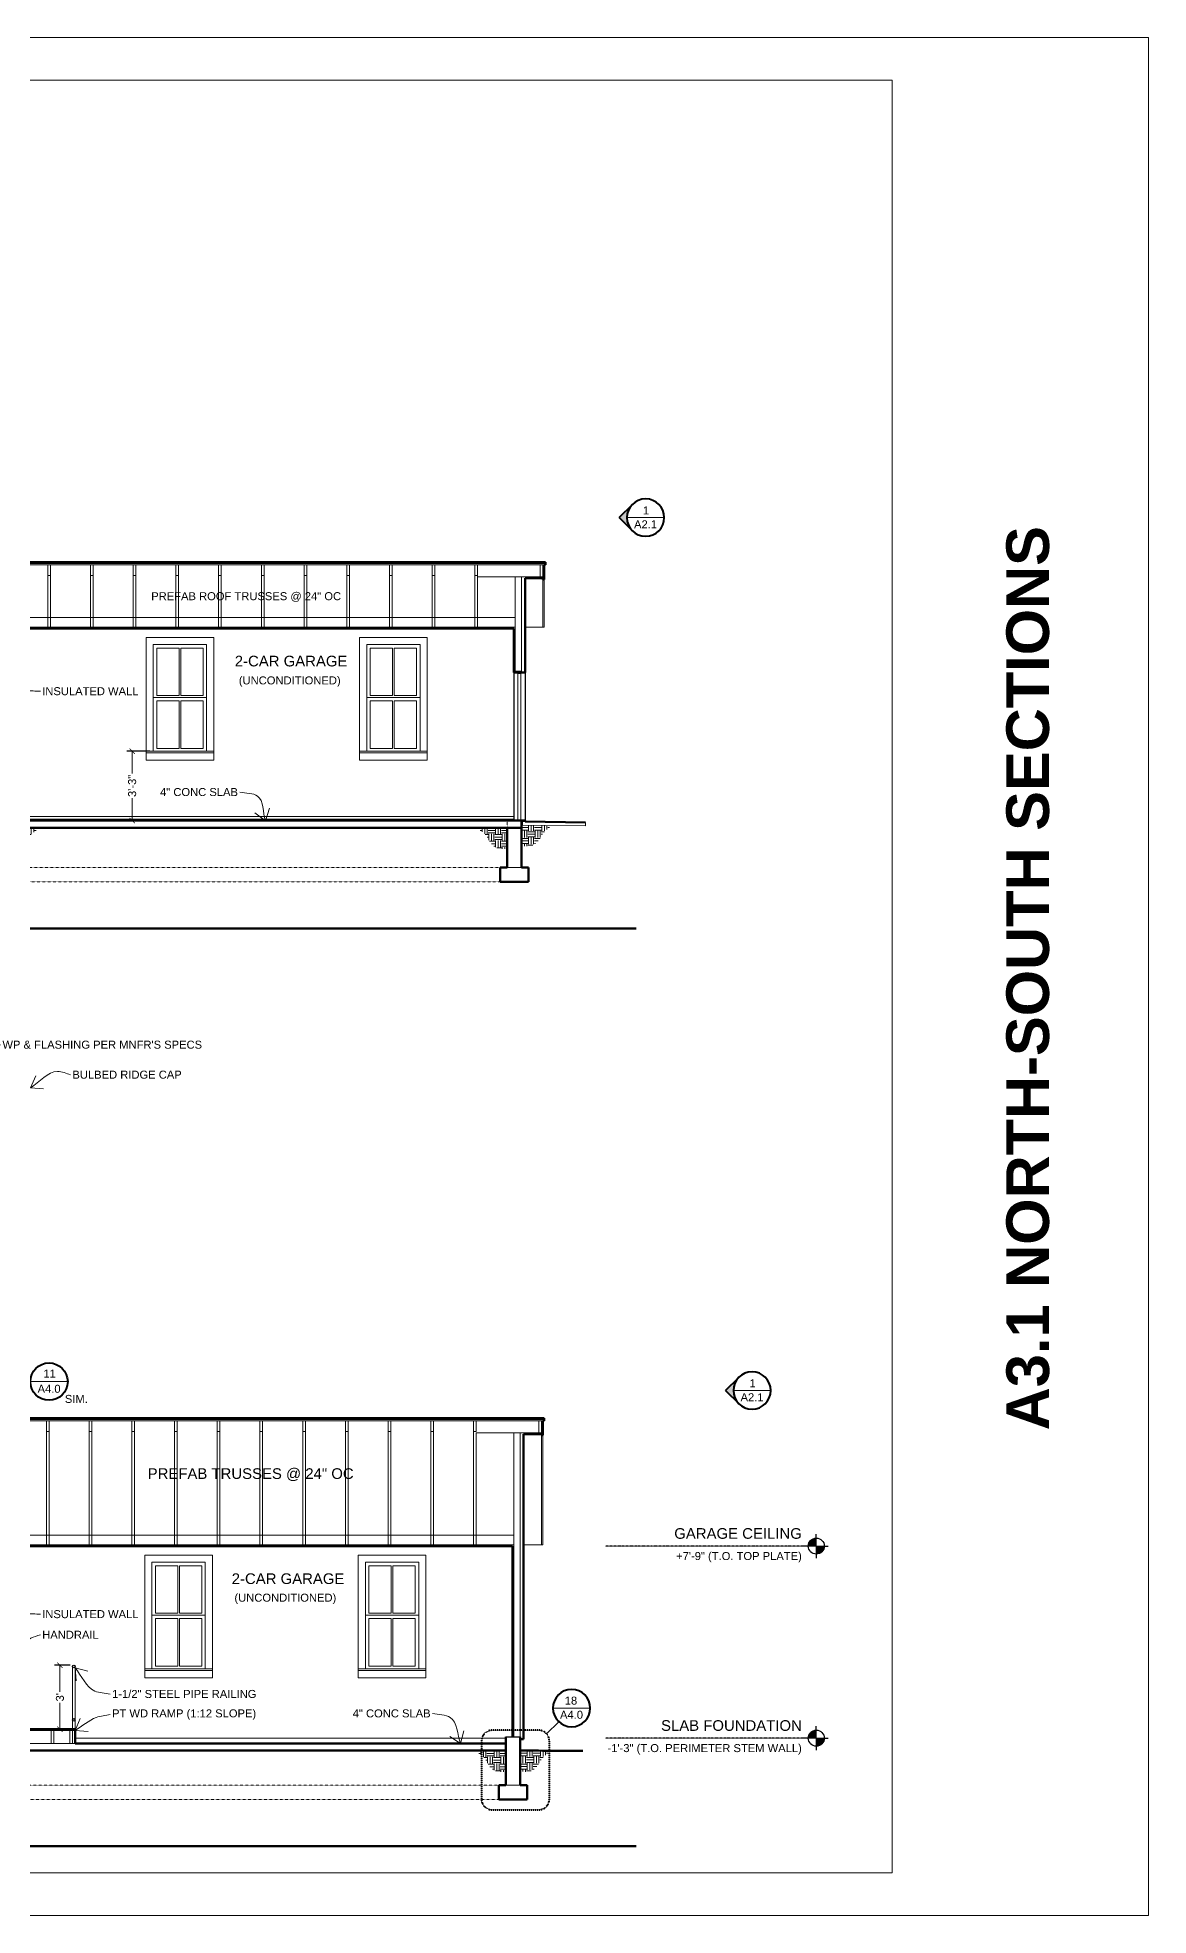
# Model space of a CAD drawing. Header units: inches. Extents: x -4969 to 16721, y 2489 to 24693.
# Drawn here: x 10883 to 11508, y 4791 to 5847 of the extents above; entities that cross this region are included whole.
import ezdxf

# ---------------------------------------------------------------- set-up
doc = ezdxf.new("R2010")
doc.units = ezdxf.units.IN
doc.header["$MEASUREMENT"] = 0
doc.linetypes.add('CENTER', pattern=[2, 1.25, -0.25, 0.25, -0.25])
doc.linetypes.add('DASHED2', pattern=[0.375, 0.25, -0.125])
doc.layers.get('0').update_dxf_attribs({"lineweight": 5})
doc.layers.add('0-NPLT', color=1, linetype='Continuous', plot=False)
for name, color, linetype, lineweight in [('1', 1, 'Continuous', 9), ('2', 6, 'Continuous', 20), ('3', 3, 'Continuous', 30), ('5', 4, 'Continuous', 50), ('A-DIMSx', 7, 'Continuous', 9), ('A-LINK', 7, 'Continuous', 40), ('A-TEXTx', 7, 'Continuous', 20)]:
    doc.layers.add(name, color=color, linetype=linetype, lineweight=lineweight)
doc.styles.get("Standard").update_dxf_attribs({"font": 'Arial.ttf'})
doc.dimstyles.get("Standard").update_dxf_attribs({"dimtxt": 3, "dimasz": 2, "dimexe": 0.03125, "dimexo": 0.0625, "dimgap": 0.03125, "dimtad": 0, "dimtoh": 1, "dimdec": 4, "dimlfac": 0.99985, "dimzin": 0, "dimdsep": 46, "dimlunit": 4, "dimtxsty": 'Standard', "dimblk": 'ARCHTICK', "dimblk1": 'ARCHTICK', "dimblk2": 'ARCHTICK', "dimcen": 0.09, "dimclrt": 256, "dimadec": 0, "dimazin": 0, "dimtfac": 1, "dimtdec": 4, "dimtofl": 0, "dimtmove": 0, "dimatfit": 3, "dimfxl": 1, "dimtolj": 1, "dimtzin": 0, "dimarcsym": 0})
pattern_1 = [(180, (14455.4752, 1056.7366), (-3.75, 3.75), [3.75, -3.75]), (180, (14455.4752, 1058.143), (-3.75, 3.75), [3.75, -3.75]), (180, (14455.4752, 1059.549), (-3.75, 3.75), [3.75, -3.75]), (90, (14455.0065, 1060.018), (3.75, 3.75), [3.75, -3.75]), (90, (14453.6002, 1060.018), (3.75, 3.75), [3.75, -3.75]), (90, (14452.194, 1060.018), (3.75, 3.75), [3.75, -3.75])]

# ---------------------------------------------------------------- blocks, each defined once
blk = doc.blocks.new('Elevation Callout - 1')
at = {"layer": 'A-LINK', "ltscale": 0.1}
blk.add_hatch(color=152, dxfattribs=at).paths.add_polyline_path([(2031.6, 7377.7), (2039, 7370.2), (2046.4, 7377.7, -0.198912), (2039, 7374.6, -0.198912)])
at = {"layer": 'A-LINK', "color": 152, "ltscale": 0.1}
for q in [(2031.6, 7377.7), (2046.4, 7377.7)]:
    blk.add_line((2039, 7370.2), q, dxfattribs=at)
blk.add_circle((2039, 7385.1), 10.5, dxfattribs=at)
blk = doc.blocks.new('BORDER 11X17')
at = {"layer": '0-NPLT', "lineweight": 9, "ltscale": 0.1}
blk.add_lwpolyline([(29864.74, -10461.77), (29048.74, -10461.77), (29048.74, -10989.77), (29864.74, -10989.77), (29864.74, -10461.77)], dxfattribs=at)
blk.add_lwpolyline([(29792.74, -10473.77), (29078.74, -10473.77), (29078.74, -10977.77), (29792.74, -10977.77)], close=True, dxfattribs=at)
blk = doc.blocks.new('_ArchTick')
at = {"color": 0, "linetype": 'ByBlock', "lineweight": 0, "const_width": 0.15}
blk.add_lwpolyline([(-0.5, -0.5), (0.5, 0.5)], dxfattribs=at)
blk = doc.blocks.new('*D602')
at = {"layer": 'A-DIMSx', "color": 0, "lineweight": -2, "ltscale": 0.1, "transparency": 16777216}
for p, q in [((10946.5, 5445.2), (10933.6, 5445.2)), ((10946.5, 5406.2), (10933.6, 5406.2))]:
    blk.add_line(p, q, dxfattribs=at)
at = {"layer": 'A-DIMSx', "color": 0, "lineweight": 5, "ltscale": 0.1, "transparency": 16777216}
for p, q in [((10936.6, 5445.2), (10936.6, 5432.7)), ((10936.6, 5406.2), (10936.6, 5418.7))]:
    blk.add_line(p, q, dxfattribs=at)
at = {"layer": 'Defpoints', "color": 0, "ltscale": 0.1, "transparency": 16777216}
for p in [(10948.5, 5445.2), (10936.6, 5406.2), (10948.5, 5406.2)]:
    blk.add_point(p, dxfattribs=at)
at = {"layer": 'A-DIMSx', "color": 0, "lineweight": 5, "ltscale": 0.1, "transparency": 16777216, "xscale": 3, "yscale": 3, "zscale": 3}
for p, rotation in [((10936.6, 5445.2), 90), ((10936.6, 5406.2), 270)]:
    blk.add_blockref('_ArchTick', p, dxfattribs=dict(at, rotation=rotation))
at = {"layer": 'A-DIMSx', "ltscale": 0.1, "transparency": 16777216, "insert": (10936.6, 5425.7), "char_height": 4.5, "attachment_point": 5, "rotation": 90}
blk.add_mtext('\\A1;3\'-3"', dxfattribs=at)
blk = doc.blocks.new('Detail Callout')
at = {"layer": '2', "color": 152, "ltscale": 0.1}
blk.add_line((240.2, 5822.3), (219.2, 5822.3), dxfattribs=at)
at = {"layer": 'A-LINK', "color": 152, "ltscale": 0.1}
blk.add_circle((229.7, 5822.3), 10.5, dxfattribs=at)
blk = doc.blocks.new('Point')
at = {"lineweight": 0, "ltscale": 0.1}
h = blk.add_hatch(color=256, dxfattribs=at)
h.dxf.hatch_style = 1
h.paths.add_polyline_path([(-3.29, 4.165, 0.414214), (-3.353, 4.103), (-3.29, 4.103)])
h.paths.add_polyline_path([(-3.29, 4.103), (-3.29, 4.04, 0.414214), (-3.228, 4.103)])
at = {"layer": '3', "ltscale": 0.1}
for q in [(-3.29, 4.197), (-3.384, 4.103), (-3.197, 4.103), (-3.29, 4.009)]:
    blk.add_line((-3.29, 4.103), q, dxfattribs=at)
blk.add_circle((-3.29, 4.103), 0.0625, dxfattribs=at)
blk = doc.blocks.new('*D879')
at = {"layer": 'A-DIMSx', "color": 0, "lineweight": -2, "ltscale": 0.1, "transparency": 16777216}
for p, q in [((10901.7, 4931.2), (10893, 4931.2)), ((10901.7, 4895.2), (10893, 4895.2))]:
    blk.add_line(p, q, dxfattribs=at)
at = {"layer": 'A-DIMSx', "color": 0, "lineweight": 5, "ltscale": 0.1, "transparency": 16777216}
for p, q in [((10896, 4931.2), (10896, 4916.3)), ((10896, 4895.2), (10896, 4910.1))]:
    blk.add_line(p, q, dxfattribs=at)
at = {"layer": 'Defpoints', "color": 0, "ltscale": 0.1, "transparency": 16777216}
for p in [(10903.7, 4931.2), (10896, 4895.2), (10903.7, 4895.2)]:
    blk.add_point(p, dxfattribs=at)
at = {"layer": 'A-DIMSx', "color": 0, "lineweight": 5, "ltscale": 0.1, "transparency": 16777216, "xscale": 3, "yscale": 3, "zscale": 3}
for p, rotation in [((10896, 4931.2), 90), ((10896, 4895.2), 270)]:
    blk.add_blockref('_ArchTick', p, dxfattribs=dict(at, rotation=rotation))
at = {"layer": 'A-DIMSx', "ltscale": 0.1, "transparency": 16777216, "insert": (10896, 4913.2), "char_height": 4.5, "attachment_point": 5, "rotation": 90}
blk.add_mtext("\\A1;3'", dxfattribs=at)

msp = doc.modelspace()

# ---------------------------------------------------------------- hatches: boundary and pattern name
at = {"layer": '1', "ltscale": 0.25}
h = msp.add_hatch(dxfattribs=at)
h.set_pattern_fill('EARTH', color=256, scale=15, angle=180, style=0)
h.set_pattern_definition(pattern_1)
edge = h.paths.add_edge_path()
edge.add_line((10867.4751587, 5390.390038), (10867.4751587, 5402.0324853))
edge.add_spline(control_points=[(10867.4751587, 5402.0324853), (10869.9592073, 5401.9413314), (10875.4468447, 5401.7399586), (10880.9993121, 5401.5535023), (10884.0677523, 5401.5202288), (10884.1308517, 5401.519573)], knot_values=[0, 0, 0, 0, 7.4573924002, 16.4745021806, 16.6638223602, 16.6638223602, 16.6638223602, 16.6638223602], degree=3, periodic=0)
edge.add_spline(control_points=[(10884.1308516, 5401.5195737), (10882.3467436, 5400.52127), (10879.163836, 5398.3629269), (10877.1672492, 5393.4943922), (10873.0091187, 5390.0163873), (10869.5840859, 5390.2476441), (10867.4751587, 5390.390038)], knot_values=[-21.3338834232, -21.3338834232, -21.3338834232, -21.3338834232, -15.3758070834, -9.8386028234, -6.0580143811, 0, 0, 0, 0], degree=3, periodic=0)
h = msp.add_hatch(dxfattribs=at)
h.set_pattern_fill('EARTH', color=256, scale=15, angle=180, style=0)
h.set_pattern_definition(pattern_1)
edge = h.paths.add_edge_path()
edge.add_line((11147.4751587, 5390.390038), (11147.4751587, 5402.0324853))
edge.add_spline(control_points=[(11147.4751587, 5402.0324853), (11144.99111, 5401.9413314), (11139.5034727, 5401.7399586), (11133.9510052, 5401.5535023), (11130.8825651, 5401.5202288), (11130.8194656, 5401.519573)], knot_values=[0, 0, 0, 0, 7.4573924002, 16.4745021806, 16.6638223602, 16.6638223602, 16.6638223602, 16.6638223602], degree=3, periodic=0)
edge.add_spline(control_points=[(11130.8194658, 5401.5195737), (11132.6035737, 5400.52127), (11135.7864813, 5398.3629269), (11137.7830682, 5393.4943922), (11141.9411987, 5390.0163873), (11145.3662314, 5390.2476441), (11147.4751587, 5390.390038)], knot_values=[-21.3338834232, -21.3338834232, -21.3338834232, -21.3338834232, -15.3758070834, -9.8386028234, -6.0580143811, 0, 0, 0, 0], degree=3, periodic=0)
h = msp.add_hatch(dxfattribs=at)
h.set_pattern_fill('EARTH', color=256, scale=15, angle=180, style=0)
h.set_pattern_definition([(180, (14743.9752, 1058.295), (-3.75, 3.75), [3.75, -3.75]), (180, (14743.9752, 1059.7013), (-3.75, 3.75), [3.75, -3.75]), (180, (14743.9752, 1061.1076), (-3.75, 3.75), [3.75, -3.75]), (90, (14743.5065, 1061.5763), (3.75, 3.75), [3.75, -3.75]), (90, (14742.1002, 1061.5763), (3.75, 3.75), [3.75, -3.75]), (90, (14740.694, 1061.5763), (3.75, 3.75), [3.75, -3.75])])
edge = h.paths.add_edge_path()
edge.add_line((11155.9751587, 5391.948444), (11155.9751587, 5403.5908913))
edge.add_spline(control_points=[(11155.9751587, 5403.5908913), (11158.4592073, 5403.4997374), (11163.9468447, 5403.2983647), (11169.4993121, 5403.1119083), (11172.5677523, 5403.0786348), (11172.6308517, 5403.0779791)], knot_values=[0, 0, 0, 0, 7.4573924002, 16.4745021806, 16.6638223602, 16.6638223602, 16.6638223602, 16.6638223602], degree=3, periodic=0)
edge.add_spline(control_points=[(11172.6308516, 5403.0779798), (11170.8467436, 5402.0796761), (11167.663836, 5399.921333), (11165.6672492, 5395.0527982), (11161.5091187, 5391.5747933), (11158.0840859, 5391.8060501), (11155.9751587, 5391.948444)], knot_values=[-21.3338834232, -21.3338834232, -21.3338834232, -21.3338834232, -15.3758070834, -9.8386028234, -6.0580143811, 0, 0, 0, 0], degree=3, periodic=0)
h = msp.add_hatch(dxfattribs=at)
h.set_pattern_fill('EARTH', color=256, scale=15, angle=180, style=0)
h.set_pattern_definition([(180, (14454.7134, 537.7366), (-3.75, 3.75), [3.75, -3.75]), (180, (14454.7134, 539.143), (-3.75, 3.75), [3.75, -3.75]), (180, (14454.7134, 540.549), (-3.75, 3.75), [3.75, -3.75]), (90, (14454.2447, 541.018), (3.75, 3.75), [3.75, -3.75]), (90, (14452.8384, 541.018), (3.75, 3.75), [3.75, -3.75]), (90, (14451.432, 541.018), (3.75, 3.75), [3.75, -3.75])])
edge = h.paths.add_edge_path()
edge.add_line((11146.7133337, 4871.390038), (11146.7133337, 4883.0324853))
edge.add_spline(control_points=[(11146.7133337, 4883.0324853), (11144.229285, 4882.9413314), (11138.7416477, 4882.7399586), (11133.1891802, 4882.5535023), (11130.1207401, 4882.5202288), (11130.0576406, 4882.519573)], knot_values=[0, 0, 0, 0, 7.4573924002, 16.4745021806, 16.6638223602, 16.6638223602, 16.6638223602, 16.6638223602], degree=3, periodic=0)
edge.add_spline(control_points=[(11130.0576408, 4882.5195737), (11131.8417487, 4881.52127), (11135.0246563, 4879.3629269), (11137.0212431, 4874.4943922), (11141.1793737, 4871.0163873), (11144.6044064, 4871.2476441), (11146.7133337, 4871.390038)], knot_values=[-21.3338834232, -21.3338834232, -21.3338834232, -21.3338834232, -15.3758070834, -9.8386028234, -6.0580143811, 0, 0, 0, 0], degree=3, periodic=0)
h = msp.add_hatch(dxfattribs=at)
h.set_pattern_fill('EARTH', color=256, scale=15, angle=180, style=0)
h.set_pattern_definition([(180, (14743.2134, 537.7895), (-3.75, 3.75), [3.75, -3.75]), (180, (14743.2134, 539.1957), (-3.75, 3.75), [3.75, -3.75]), (180, (14743.2134, 540.602), (-3.75, 3.75), [3.75, -3.75]), (90, (14742.7447, 541.0707), (3.75, 3.75), [3.75, -3.75]), (90, (14741.3384, 541.0707), (3.75, 3.75), [3.75, -3.75]), (90, (14739.932, 541.0707), (3.75, 3.75), [3.75, -3.75])])
edge = h.paths.add_edge_path()
edge.add_line((11155.2133337, 4871.4428382), (11155.2133337, 4883.0852855))
edge.add_spline(control_points=[(11155.2133337, 4883.0852855), (11157.6973823, 4882.9941316), (11163.1850196, 4882.7927588), (11168.7374871, 4882.6063024), (11171.8059273, 4882.573029), (11171.8690267, 4882.5723732)], knot_values=[0, 0, 0, 0, 7.4573924002, 16.4745021806, 16.6638223602, 16.6638223602, 16.6638223602, 16.6638223602], degree=3, periodic=0)
edge.add_spline(control_points=[(11171.8690265, 4882.5723739), (11170.0849186, 4881.5740702), (11166.902011, 4879.4157271), (11164.9054242, 4874.5471924), (11160.7472937, 4871.0691875), (11157.3222609, 4871.3004443), (11155.2133337, 4871.4428382)], knot_values=[-21.3338834232, -21.3338834232, -21.3338834232, -21.3338834232, -15.3758070834, -9.8386028234, -6.0580143811, 0, 0, 0, 0], degree=3, periodic=0)

# ---------------------------------------------------------------- linework, layer by layer
at = {"layer": '1'}
for p, q in [((10868.2251411, 5550.6843083), (11168.9751631, 5550.6843083)), ((10868.2251411, 5549.9343083), (11168.2251403, 5549.9343083)), ((11165.9751412, 5549.9343083), (11165.9751411, 5543.1561192)), ((11167.47514, 5542.406121), (11167.4751309, 5549.9343083)), ((10889.2251235, 5514.9343083), (10889.2251235, 5543.9343083)), ((10890.7251235, 5514.9343083), (10890.7251235, 5543.9343083)), ((10913.2251235, 5514.9343083), (10913.2251235, 5543.9343083)), ((10914.7251235, 5514.9343083), (10914.7251235, 5543.9343083)), ((10937.2251235, 5514.9343083), (10937.2251235, 5543.9343083)), ((10938.7251235, 5514.9343083), (10938.7251235, 5543.9343083)), ((10961.2251235, 5514.9343083), (10961.2251235, 5543.9343083)), ((10962.7251235, 5514.9343083), (10962.7251235, 5543.9343083)), ((10985.2251235, 5514.9343083), (10985.2251235, 5543.9343083)), ((10986.7251235, 5514.9343083), (10986.7251235, 5543.9343083)), ((11009.2251235, 5514.9343083), (11009.2251235, 5543.9343083)), ((11010.7251235, 5514.9343083), (11010.7251235, 5543.9343083)), ((11033.2251235, 5514.9343083), (11033.2251235, 5543.9343083)), ((11034.7251235, 5514.9343083), (11034.7251235, 5543.9343083)), ((11057.2251235, 5514.9343083), (11057.2251235, 5543.9343083)), ((11058.7251235, 5514.9343083), (11058.7251235, 5543.9343083)), ((11081.2251235, 5514.9343083), (11081.2251235, 5543.9343083)), ((11082.7251235, 5514.9343083), (11082.7251235, 5543.9343083)), ((11105.2251235, 5514.9343083), (11105.2251235, 5543.9343083)), ((11106.7251235, 5514.9343083), (11106.7251235, 5543.9343083)), ((11129.2251235, 5514.9343083), (11129.2251235, 5543.9343083)), ((11130.7251235, 5514.9343083), (11130.7251235, 5543.9343083)), ((11165.9751411, 5543.1561192), (11130.7251235, 5543.1561175)), ((11151.9751587, 5490.1843083), (11151.9751587, 5543.1561186)), ((11155.4751411, 5490.1843083), (11155.4751411, 5543.1561187)), ((11165.9751411, 5543.1561192), (11167.475131, 5543.1561158)), ((11167.4751582, 5514.9343083), (11167.4751582, 5541.7847979)), ((10868.2251411, 5520.4343083), (11151.9751411, 5520.434308)), ((10868.2251411, 5514.9343083), (11151.9751587, 5514.9343083)), ((10982.4751411, 5509.1641267), (10944.4751411, 5509.1735997)), ((10944.4751411, 5509.1735997), (10944.4751411, 5440.1842819)), ((10950.4751411, 5476.4291152), (10950.4751411, 5503.1791152)), ((10962.9751411, 5503.1791152), (10950.4751411, 5503.1791152)), ((10962.9751411, 5476.4291152), (10962.9751411, 5503.1791152)), ((10963.9751411, 5476.4291152), (10963.9751411, 5503.1791152)), ((10976.4751411, 5503.1791152), (10963.9751411, 5503.1791152)), ((10976.4751411, 5476.4291152), (10976.4751411, 5503.1791152)), ((10982.4751411, 5509.1641267), (10982.4751411, 5440.1842819)), ((11102.4751411, 5509.1641399), (11064.4751411, 5509.1736129)), ((11064.4751411, 5509.1736129), (11064.4751411, 5440.1842951)), ((11070.4751411, 5476.4291284), (11070.4751411, 5503.1791284)), ((11082.9751411, 5503.1791284), (11070.4751411, 5503.1791284)), ((11082.9751411, 5476.4291284), (11082.9751411, 5503.1791284)), ((11083.9751411, 5476.4291284), (11083.9751411, 5503.1791284)), ((11096.4751411, 5503.1791284), (11083.9751411, 5503.1791284)), ((11096.4751411, 5476.4291284), (11096.4751411, 5503.1791284)), ((11102.4751411, 5509.1641399), (11102.4751411, 5440.1842951)), ((11155.4751411, 5490.1843083), (11151.9751587, 5490.1843083)), ((11153.3501411, 5406.6843083), (11153.3501411, 5488.9343083)), ((11155.1001411, 5488.9343083), (11153.3501411, 5488.9343083)), ((11155.1001411, 5406.6843083), (11155.1001411, 5488.9343083)), ((10950.4751411, 5476.4291152), (10962.9751411, 5476.4291152)), ((10962.9751411, 5473.4291152), (10950.4751411, 5473.4291152)), ((10950.4751411, 5446.6791152), (10950.4751411, 5473.4291152)), ((10962.9751411, 5446.6791152), (10962.9751411, 5473.4291152)), ((10963.9751411, 5476.4291152), (10976.4751411, 5476.4291152)), ((10976.4751411, 5473.4291152), (10963.9751411, 5473.4291152)), ((10963.9751411, 5446.6791152), (10963.9751411, 5473.4291152)), ((10976.4751411, 5446.6791152), (10976.4751411, 5473.4291152)), ((11070.4751411, 5476.4291284), (11082.9751411, 5476.4291284)), ((11082.9751411, 5473.4291284), (11070.4751411, 5473.4291284)), ((11070.4751411, 5446.6791284), (11070.4751411, 5473.4291284)), ((11082.9751411, 5446.6791284), (11082.9751411, 5473.4291284)), ((11083.9751411, 5476.4291284), (11096.4751411, 5476.4291284)), ((11096.4751411, 5473.4291284), (11083.9751411, 5473.4291284)), ((11083.9751411, 5446.6791284), (11083.9751411, 5473.4291284)), ((11096.4751411, 5446.6791284), (11096.4751411, 5473.4291284)), ((10948.4751411, 5445.1842714), (10944.4751411, 5445.1842714)), ((10944.4751411, 5444.1842819), (10982.4751411, 5444.1842819)), ((10944.4751411, 5440.1842819), (10982.4751411, 5440.1842819)), ((10950.4751411, 5446.6791152), (10962.9751411, 5446.6791152)), ((10963.9751411, 5446.6791152), (10976.4751411, 5446.6791152)), ((10982.4751411, 5445.1842582), (10978.4751411, 5445.1842714)), ((11068.4751411, 5445.1842846), (11064.4751411, 5445.1842846)), ((11064.4751411, 5444.1842951), (11102.4751411, 5444.1842951)), ((11064.4751411, 5440.1842951), (11102.4751411, 5440.1842951)), ((11070.4751411, 5446.6791284), (11082.9751411, 5446.6791284)), ((11083.9751411, 5446.6791284), (11096.4751411, 5446.6791284)), ((11102.4751411, 5445.1842714), (11098.4751411, 5445.1842846)), ((11153.3501411, 5406.6843083), (11155.1001411, 5406.6843083)), ((10866.7133161, 5069.4343083), (11168.2133381, 5069.4343083)), ((10866.7133161, 5068.6843083), (11167.4633153, 5068.6843083)), ((10888.4632984, 4998.9343083), (10888.4632984, 5062.6843083)), ((10889.9632984, 4998.9343083), (10889.9632984, 5062.6843083)), ((10912.4632984, 4998.9343083), (10912.4632984, 5062.6843083)), ((10913.9632984, 4998.9343083), (10913.9632984, 5062.6843083)), ((10936.4632984, 4998.9343083), (10936.4632984, 5062.6843083)), ((10937.9632984, 4998.9343083), (10937.9632984, 5062.6843083)), ((10960.4632984, 4998.9343083), (10960.4632984, 5062.6843083)), ((10961.9632984, 4998.9343083), (10961.9632984, 5062.6843083)), ((10984.4632984, 4998.9343083), (10984.4632984, 5062.6843083)), ((10985.9632984, 4998.9343083), (10985.9632984, 5062.6843083)), ((11008.4632984, 4998.9343083), (11008.4632984, 5062.6843083)), ((11009.9632984, 4998.9343083), (11009.9632984, 5062.6843083)), ((11032.4632984, 4998.9343083), (11032.4632984, 5062.6843083)), ((11033.9632984, 4998.9343083), (11033.9632984, 5062.6843083)), ((11056.4632984, 4998.9343083), (11056.4632984, 5062.6843083)), ((11057.9632984, 4998.9343083), (11057.9632984, 5062.6843083)), ((11080.4632984, 4998.9343083), (11080.4632984, 5062.6843083)), ((11081.9632984, 4998.9343083), (11081.9632984, 5062.6843083)), ((11104.4632984, 4998.9343083), (11104.4632984, 5062.6843083)), ((11105.9632984, 4998.9343083), (11105.9632984, 5062.6843083)), ((11128.4632984, 4998.9343083), (11128.4632984, 5062.6843083)), ((11165.2133161, 5061.9061192), (11129.9632984, 5061.9061175)), ((11129.9632984, 4998.9343083), (11129.9632984, 5061.9061175)), ((11151.2133337, 4890.9343083), (11151.2133337, 5061.9061186)), ((11154.7133161, 4890.9343083), (11154.7133161, 5061.9061187)), ((11165.2133161, 5068.6843083), (11165.2133161, 5061.9061192)), ((11165.2133161, 5061.9061192), (11166.713306, 5061.9061158)), ((11166.713315, 5061.156121), (11166.7133059, 5068.6843083)), ((11166.7133332, 4998.9343083), (11166.7133332, 5060.5347979)), ((10867.4633161, 5004.4343083), (11151.2133337, 5004.4343083)), ((10867.4633161, 4998.9343083), (11151.2133337, 4998.9343083)), ((10981.7133161, 4993.1641267), (10943.7133161, 4993.1735997)), ((10943.7133161, 4993.1735997), (10943.7133161, 4924.1842819)), ((10977.7133161, 4989.1802884), (10947.7133161, 4989.1785926)), ((10947.7133161, 4989.1785926), (10947.7133161, 4929.1842714)), ((10949.7133161, 4960.4291152), (10949.7133161, 4987.1791152)), ((10962.2133161, 4987.1791152), (10949.7133161, 4987.1791152)), ((10962.2133161, 4960.4291152), (10962.2133161, 4987.1791152)), ((10963.2133161, 4960.4291152), (10963.2133161, 4987.1791152)), ((10975.7133161, 4987.1791152), (10963.2133161, 4987.1791152)), ((10975.7133161, 4960.4291152), (10975.7133161, 4987.1791152)), ((10977.7133161, 4989.1802884), (10977.7133161, 4929.1842449)), ((10981.7133161, 4993.1641267), (10981.7133161, 4924.1842819)), ((11101.7133161, 4993.1641399), (11063.7133161, 4993.1736129)), ((11063.7133161, 4993.1736129), (11063.7133161, 4924.1842951)), ((11097.7133161, 4989.1803016), (11067.7133161, 4989.1786058)), ((11067.7133161, 4989.1786058), (11067.7133161, 4929.1842846)), ((11069.7133161, 4960.4291284), (11069.7133161, 4987.1791284)), ((11082.2133161, 4987.1791284), (11069.7133161, 4987.1791284)), ((11082.2133161, 4960.4291284), (11082.2133161, 4987.1791284)), ((11083.2133161, 4960.4291284), (11083.2133161, 4987.1791284)), ((11095.7133161, 4987.1791284), (11083.2133161, 4987.1791284)), ((11095.7133161, 4960.4291284), (11095.7133161, 4987.1791284)), ((11097.7133161, 4989.1803016), (11097.7133161, 4929.1842582)), ((11101.7133161, 4993.1641399), (11101.7133161, 4924.1842951)), ((10977.7133161, 4959.4301168), (10947.7132742, 4959.4284475)), ((10949.7133161, 4960.4291152), (10962.2133161, 4960.4291152)), ((10962.2133161, 4957.4291152), (10949.7133161, 4957.4291152)), ((10949.7133161, 4930.6791152), (10949.7133161, 4957.4291152)), ((10962.2133161, 4930.6791152), (10962.2133161, 4957.4291152)), ((10963.2133161, 4960.4291152), (10975.7133161, 4960.4291152)), ((10975.7133161, 4957.4291152), (10963.2133161, 4957.4291152)), ((10963.2133161, 4930.6791152), (10963.2133161, 4957.4291152)), ((10975.7133161, 4930.6791152), (10975.7133161, 4957.4291152)), ((11097.7133161, 4959.43013), (11067.7132742, 4959.4284607)), ((11069.7133161, 4960.4291284), (11082.2133161, 4960.4291284)), ((11082.2133161, 4957.4291284), (11069.7133161, 4957.4291284)), ((11069.7133161, 4930.6791284), (11069.7133161, 4957.4291284)), ((11082.2133161, 4930.6791284), (11082.2133161, 4957.4291284)), ((11083.2133161, 4960.4291284), (11095.7133161, 4960.4291284)), ((11095.7133161, 4957.4291284), (11083.2133161, 4957.4291284)), ((11083.2133161, 4930.6791284), (11083.2133161, 4957.4291284)), ((11095.7133161, 4930.6791284), (11095.7133161, 4957.4291284)), ((10947.7133161, 4929.1842714), (10943.7133161, 4929.1842714)), ((10943.7133161, 4928.1842819), (10981.7133161, 4928.1842819)), ((10943.7133161, 4924.1842819), (10981.7133161, 4924.1842819)), ((10947.7133161, 4929.1842714), (10977.7133161, 4929.1842449)), ((10949.7133161, 4930.6791152), (10962.2133161, 4930.6791152)), ((10963.2133161, 4930.6791152), (10975.7133161, 4930.6791152)), ((10981.7133161, 4929.1842582), (10977.7133161, 4929.1842714)), ((11067.7133161, 4929.1842846), (11063.7133161, 4929.1842846)), ((11063.7133161, 4928.1842951), (11101.7133161, 4928.1842951)), ((11063.7133161, 4924.1842951), (11101.7133161, 4924.1842951)), ((11067.7133161, 4929.1842846), (11097.7133161, 4929.1842582)), ((11069.7133161, 4930.6791284), (11082.2133161, 4930.6791284)), ((11083.2133161, 4930.6791284), (11095.7133161, 4930.6791284)), ((11101.7133161, 4929.1842714), (11097.7133161, 4929.1842846))]:
    msp.add_line(p, q, dxfattribs=at)
at = {"layer": '1', "ltscale": 0.25}
for p, q in [((10868.2251411, 5408.4343083), (11151.2251411, 5408.4343083)), ((10868.2251411, 5406.9343083), (11147.4751587, 5406.9343083)), ((10867.4633161, 4894.4343083), (10904.4633161, 4894.4343083)), ((10890.9633161, 4887.1843083), (10890.9633161, 4894.4343083)), ((10892.4633161, 4887.1843083), (10892.4633161, 4894.4343083)), ((10901.4633161, 4887.1843083), (10901.4633161, 4894.4343083)), ((10902.9633161, 4887.1843083), (10902.9633161, 4894.4343083)), ((10904.4633161, 4890.1843083), (11146.7133337, 4890.1843083)), ((10904.4633161, 4887.1843083), (10866.7133337, 4887.1843083))]:
    msp.add_line(p, q, dxfattribs=at)
at = {"layer": '1', "linetype": 'DASHED2', "ltscale": 0.25}
for p, q in [((11147.4751587, 5402.1843083), (11147.4751587, 5406.1843083)), ((10871.4751587, 5379.7343083), (11143.4751587, 5379.7343083)), ((11143.4751587, 5371.7343083), (10871.4751587, 5371.7343083)), ((10870.7133337, 4863.7343083), (11142.7133337, 4863.7343083)), ((11142.7133337, 4855.7343083), (10870.7133337, 4855.7343083))]:
    msp.add_line(p, q, dxfattribs=at)
at = {"layer": '1'}
for points in [[(10889.2251235, 5543.9343083), (10889.2251235, 5549.9343083), (10890.7251235, 5549.9343083), (10890.7251235, 5543.9343083), (10889.2251235, 5543.9343083)], [(10913.2251235, 5543.9343083), (10913.2251235, 5549.9343083), (10914.7251235, 5549.9343083), (10914.7251235, 5543.9343083), (10913.2251235, 5543.9343083)], [(10937.2251235, 5543.9343083), (10937.2251235, 5549.9343083), (10938.7251235, 5549.9343083), (10938.7251235, 5543.9343083), (10937.2251235, 5543.9343083)], [(10961.2251235, 5543.9343083), (10961.2251235, 5549.9343083), (10962.7251235, 5549.9343083), (10962.7251235, 5543.9343083), (10961.2251235, 5543.9343083)], [(10985.2251235, 5543.9343083), (10985.2251235, 5549.9343083), (10986.7251235, 5549.9343083), (10986.7251235, 5543.9343083), (10985.2251235, 5543.9343083)], [(11009.2251235, 5543.9343083), (11009.2251235, 5549.9343083), (11010.7251235, 5549.9343083), (11010.7251235, 5543.9343083), (11009.2251235, 5543.9343083)], [(11033.2251235, 5543.9343083), (11033.2251235, 5549.9343083), (11034.7251235, 5549.9343083), (11034.7251235, 5543.9343083), (11033.2251235, 5543.9343083)], [(11057.2251235, 5543.9343083), (11057.2251235, 5549.9343083), (11058.7251235, 5549.9343083), (11058.7251235, 5543.9343083), (11057.2251235, 5543.9343083)], [(11081.2251235, 5543.9343083), (11081.2251235, 5549.9343083), (11082.7251235, 5549.9343083), (11082.7251235, 5543.9343083), (11081.2251235, 5543.9343083)], [(11105.2251235, 5543.9343083), (11105.2251235, 5549.9343083), (11106.7251235, 5549.9343083), (11106.7251235, 5543.9343083), (11105.2251235, 5543.9343083)], [(11129.2251235, 5543.9343083), (11129.2251235, 5549.9343083), (11130.7251235, 5549.9343083), (11130.7251235, 5543.9343083), (11129.2251235, 5543.9343083)], [(10888.4632984, 5062.6843083), (10888.4632984, 5068.6843083), (10889.9632984, 5068.6843083), (10889.9632984, 5062.6843083), (10888.4632984, 5062.6843083)], [(10912.4632984, 5062.6843083), (10912.4632984, 5068.6843083), (10913.9632984, 5068.6843083), (10913.9632984, 5062.6843083), (10912.4632984, 5062.6843083)], [(10936.4632984, 5062.6843083), (10936.4632984, 5068.6843083), (10937.9632984, 5068.6843083), (10937.9632984, 5062.6843083), (10936.4632984, 5062.6843083)], [(10960.4632984, 5062.6843083), (10960.4632984, 5068.6843083), (10961.9632984, 5068.6843083), (10961.9632984, 5062.6843083), (10960.4632984, 5062.6843083)], [(10984.4632984, 5062.6843083), (10984.4632984, 5068.6843083), (10985.9632984, 5068.6843083), (10985.9632984, 5062.6843083), (10984.4632984, 5062.6843083)], [(11008.4632984, 5062.6843083), (11008.4632984, 5068.6843083), (11009.9632984, 5068.6843083), (11009.9632984, 5062.6843083), (11008.4632984, 5062.6843083)], [(11032.4632984, 5062.6843083), (11032.4632984, 5068.6843083), (11033.9632984, 5068.6843083), (11033.9632984, 5062.6843083), (11032.4632984, 5062.6843083)], [(11056.4632984, 5062.6843083), (11056.4632984, 5068.6843083), (11057.9632984, 5068.6843083), (11057.9632984, 5062.6843083), (11056.4632984, 5062.6843083)], [(11080.4632984, 5062.6843083), (11080.4632984, 5068.6843083), (11081.9632984, 5068.6843083), (11081.9632984, 5062.6843083), (11080.4632984, 5062.6843083)], [(11104.4632984, 5062.6843083), (11104.4632984, 5068.6843083), (11105.9632984, 5068.6843083), (11105.9632984, 5062.6843083), (11104.4632984, 5062.6843083)], [(11128.4632984, 5062.6843083), (11128.4632984, 5068.6843083), (11129.9632984, 5068.6843083), (11129.9632984, 5062.6843083), (11128.4632984, 5062.6843083)]]:
    msp.add_lwpolyline(points, dxfattribs=at)
at = {"layer": '1', "ltscale": 0.25}
for points in [[(11155.9751587, 5405.6843083), (11157.4671902, 5405.6616126)], [(11191.4711094, 5405.1443691), (11191.4111161, 5403.144819), (11155.9751587, 5403.6838584), (11155.9751587, 5405.6843083)]]:
    msp.add_lwpolyline(points, dxfattribs=at)
at = {"layer": '2', "color": 152, "ltscale": 0.1}
for p, q in [((11214.7354623, 5576.5717109), (11235.7354624, 5576.5717109)), ((11274.6238919, 5085.7018038), (11295.6238919, 5085.7018038)), ((11169.6026333, 4892.6585944), (11176.4010604, 4899.4570216))]:
    msp.add_line(p, q, dxfattribs=at)
at = {"layer": '2'}
for p, q in [((11168.2252758, 5541.7847979), (11168.2251577, 5514.9343083)), ((11157.4751411, 5514.9343083), (11168.2251577, 5514.9343083)), ((10978.4751411, 5505.1802884), (10948.4751411, 5505.1785926)), ((10948.4751411, 5505.1785926), (10948.4751411, 5445.1842714)), ((10978.4751411, 5505.1802884), (10978.4751411, 5445.1842449)), ((11098.4751411, 5505.1803016), (11068.4751411, 5505.1786058)), ((11068.4751411, 5505.1786058), (11068.4751411, 5445.1842846)), ((11098.4751411, 5505.1803016), (11098.4751411, 5445.1842582)), ((10978.4751411, 5475.4301168), (10948.4750992, 5475.4284475)), ((11098.4751411, 5475.43013), (11068.4750992, 5475.4284607)), ((10948.4751411, 5445.1842714), (10978.4751411, 5445.1842449)), ((11068.4751411, 5445.1842846), (11098.4751411, 5445.1842582)), ((11167.4636393, 5068.6843083), (11167.4633327, 4998.9343083)), ((11156.7133161, 4998.9343083), (11167.4633327, 4998.9343083)), ((10902.9633161, 4895.1843083), (10902.9633161, 4930.4343083)), ((10904.4633161, 4895.1843083), (10904.4633161, 4930.4343083))]:
    msp.add_line(p, q, dxfattribs=at)
at = {"layer": '2', "ltscale": 0.25}
for p, q in [((11147.4751587, 5379.7343083), (11155.4751587, 5379.7343083)), ((11146.7133337, 4863.7343083), (11154.7133337, 4863.7343083))]:
    msp.add_line(p, q, dxfattribs=at)
at = {"layer": '3'}
for p, q in [((11151.2251411, 5489.4343083), (11151.2251411, 5406.1843083)), ((11157.4751411, 5489.4343083), (11157.4751411, 5406.1843083)), ((11147.4751587, 5406.9343083), (11147.4751587, 5406.1843083)), ((11147.4751587, 5406.9343083), (11151.2251411, 5406.9343083)), ((11146.7133337, 4890.9343083), (11154.7133337, 4890.9343083))]:
    msp.add_line(p, q, dxfattribs=at)
at = {"layer": '3', "linetype": 'CENTER', "ltscale": 0.25}
for p, q in [((11316.7361375, 4998.1843083), (11202.7852874, 4998.1843083)), ((11316.7361375, 4890.1843083), (11202.7852874, 4890.1843083))]:
    msp.add_line(p, q, dxfattribs=at)
at = {"layer": '3', "ltscale": 0.25}
for centre in [(10903.7133161, 4930.4343083), (10903.7133161, 4900.4343083)]:
    msp.add_circle(centre, 0.75, dxfattribs=at)
at = {"layer": '5'}
for p, q in [((10869.7251411, 5551.4343083), (11168.9751631, 5551.4343083)), ((11168.2251403, 5541.7847979), (11168.2251403, 5549.9343083)), ((11168.2251403, 5549.9343083), (11168.9751631, 5549.9343083)), ((11168.9751631, 5551.4343083), (11168.9751631, 5549.9343083)), ((11167.47514, 5542.406121), (11157.4751411, 5542.4061191)), ((11157.4751411, 5489.4343083), (11157.4751411, 5542.4061191)), ((11167.4751408, 5541.7847979), (11167.47514, 5542.406121)), ((11167.4751408, 5541.7847979), (11168.2251403, 5541.7847979)), ((10868.2251411, 5514.1843083), (11151.2251587, 5514.1843083)), ((11151.2251587, 5489.4343083), (11151.2251587, 5514.1843083)), ((11157.4751411, 5489.4343083), (11151.2251411, 5489.4343083)), ((10867.4751587, 5406.1843083), (11155.4751587, 5406.1843083)), ((10867.4751587, 5402.1843083), (11155.4751587, 5402.1843083)), ((11147.4751587, 5402.1843083), (11147.4751587, 5379.7343083)), ((11155.4751587, 5406.1843083), (11157.4751411, 5406.1843083)), ((11155.4751587, 5406.1843083), (11155.4751587, 5379.7343083)), ((11157.4751411, 5406.1843083), (11157.4671902, 5405.6616126)), ((11143.4751587, 5371.7343083), (11143.4751587, 5379.7343083)), ((11143.4751587, 5379.7343083), (11147.4751587, 5379.7343083)), ((11155.4751587, 5379.7343083), (11159.4751587, 5379.7343083)), ((11159.4751587, 5379.7343083), (11159.4751587, 5371.7343083)), ((11159.4751587, 5371.7343083), (11143.4751587, 5371.7343083)), ((10868.9633161, 5070.1843083), (11168.2133381, 5070.1843083)), ((11168.2133381, 5070.1843083), (11168.2133381, 5068.6843083)), ((11166.713315, 5061.156121), (11156.7133161, 5061.1561191)), ((11156.7133161, 4889.6614917), (11156.7133161, 5061.1561191)), ((11166.7133158, 5060.5347979), (11166.713315, 5061.156121)), ((11166.7133158, 5060.5347979), (11167.4634507, 5060.5347979)), ((11167.4633153, 5060.5347979), (11167.4633153, 5068.6843083)), ((11167.4633153, 5068.6843083), (11168.2133381, 5068.6843083)), ((10867.4633161, 4998.1843083), (11150.4633337, 4998.1843083)), ((11150.4633337, 4890.9343083), (11150.4633337, 4998.1843083)), ((10867.4633161, 4895.1843083), (10904.4633161, 4895.1843083)), ((10904.4633161, 4887.1843083), (10904.4633161, 4895.1843083)), ((11146.7133337, 4890.9343083), (11146.7133337, 4863.7343083)), ((11154.7133337, 4890.9343083), (11154.7133337, 4863.7343083)), ((11156.7133161, 4889.6614917), (11154.7133337, 4889.6614917)), ((10866.7133337, 4883.1843083), (11146.7133337, 4883.1843083)), ((10904.4633161, 4887.1843083), (11146.7133337, 4887.1843083)), ((11142.7133337, 4855.7343083), (11142.7133337, 4863.7343083)), ((11142.7133337, 4863.7343083), (11146.7133337, 4863.7343083)), ((11154.7133337, 4863.7343083), (11158.7133337, 4863.7343083)), ((11158.7133337, 4863.7343083), (11158.7133337, 4855.7343083)), ((11158.7133337, 4855.7343083), (11142.7133337, 4855.7343083))]:
    msp.add_line(p, q, dxfattribs=at)
at = {"layer": '5', "ltscale": 0.1}
for p, q in [((10118.1819787, 5345.5008975), (11219.8879715, 5345.5008975)), ((10118.1819787, 4829.5008975), (11219.8879715, 4829.5008975))]:
    msp.add_line(p, q, dxfattribs=at)
at = {"layer": '5'}
msp.add_lwpolyline([(11157.4671902, 5405.6616126), (11191.4711094, 5405.1443691)], dxfattribs=at)
msp.add_open_spline([(11189.9850274, 4883.1038339), (11186.9996797, 4883.0482538), (11177.9095672, 4882.8811845), (11166.1523438, 4883.2232359), (11157.3800186, 4883.1944614), (11154.7133337, 4883.1857143)], degree=3, knots=[50.9815686488, 50.9815686488, 50.9815686488, 50.9815686488, 59.9385865439, 78.2553819578, 86.2553819578, 86.2553819578, 86.2553819578, 86.2553819578], dxfattribs=at)
at = {"layer": 'A-LINK', "color": 152, "linetype": 'DASHED2', "ltscale": 0.5, "flags": 128}
msp.add_lwpolyline([(11133.0148421, 4888.624251), (11133.0148421, 4855.8789021, 0.4142135624), (11139.0148421, 4849.8789021), (11165.1614541, 4849.8789021, 0.4142135624), (11171.1614541, 4855.8789021), (11171.1614541, 4888.624251, 0.4142135624), (11165.1614541, 4894.624251), (11139.0148421, 4894.624251, 0.4142135624)], format="xyb", close=True, dxfattribs=at)

# ---------------------------------------------------------------- block references
at = {"ltscale": 0.1}
for name, p, xscale, yscale, zscale in [('BORDER 11X17', (-48221.4783869, 26770.0450796), 2, 2, 2), ('Point', (11558.1356464, 4702.776597), 72, 72, 72), ('Point', (11558.1356464, 4594.776597), 72, 72, 72)]:
    msp.add_blockref(name, p, dxfattribs=dict(at, xscale=xscale, yscale=yscale, zscale=zscale))
at = {"color": 152, "ltscale": 0.1, "xscale": -1, "rotation": 270}
for p in [(3840.1598784, 3537.5616799), (3900.0483079, 3046.6917728)]:
    msp.add_blockref('Elevation Callout - 1', p, dxfattribs=at)
at = {"layer": '2', "color": 152, "ltscale": 0.25}
msp.add_blockref('Detail Callout', (10660.143776, -731.605543), dxfattribs=at)
at = {"layer": '2', "color": 152, "ltscale": 0.25, "xscale": -1}
msp.add_blockref('Detail Callout', (11413.3571328, -915.2091278), dxfattribs=at)

# ---------------------------------------------------------------- texts
at = {"ltscale": 0.5, "insert": (11440.2865153, 5317.5387499), "char_height": 24, "attachment_point": 5, "rotation": 90}
msp.add_mtext('{\\fArial|b1|i0|c0|p34;A3.1 NORTH-SOUTH SECTIONS}', dxfattribs=at)
at = {"layer": 'A-LINK', "color": 152, "ltscale": 0.1, "attachment_point": 5}
for s, insert, char_height, width in [('{1}', (11225.5456052, 5580.615062), 4.5, 9.771161836), ('{\\H0.75x;A2.1}', (11225.2397199, 5572.7617467), 6, 9.85131083), ('11', (10890.1915751, 5095.2292096), 4.5, 9.771161836), ('{1}', (11285.4340347, 5089.7451548), 4.5, 9.771161836), ('{\\H0.75x;A4.0}', (10889.8856898, 5086.6258943), 6, 9.85131083), ('{\\H0.75x;SIM.}', (10905.218044, 5080.9357918), 6, 9.85131083), ('{\\H0.75x;A2.1}', (11285.1281494, 5081.8918396), 6, 9.85131083), ('18', (11183.3093337, 4911.2758245), 4.5, 9.771161836), ('{\\H0.75x;A4.0}', (11183.615219, 4903.3282074), 6, 9.85131083)]:
    msp.add_mtext(s, dxfattribs=dict(at, insert=insert, char_height=char_height, width=width))
at = {"layer": 'A-TEXTx', "ltscale": 0.25, "char_height": 4.5}
for s, insert, attachment_point in [('PREFAB ROOF TRUSSES @ 24" OC', (10947.3045995, 5531.9091421), 4), ('INSULATED WALL', (10886.016473, 5478.9064986), 4), ('(UNCONDITIONED)', (11053.8218042, 5484.3333763), 6), ('4" CONC SLAB', (10996.0677186, 5422.1917888), 6), ("WP & FLASHING PER MNFR'S SPECS", (10863.6426509, 5280.1439751), 4), ('{BULBED RIDGE CAP}', (10902.9865909, 5263.2649587), 4), ('(UNCONDITIONED)', (11051.3544039, 4968.510278), 6), ('INSULATED WALL', (10886.016473, 4959.9064986), 4), ('HANDRAIL', (10886.016473, 4948.3354635), 4), ('1-1/2" STEEL PIPE RAILING', (10925.2871858, 4915.0228811), 4), ('PT WD RAMP (1:12 SLOPE)', (10925.2871858, 4903.451846), 4), ('4" CONC SLAB', (11104.3921941, 4904.0912374), 6)]:
    msp.add_mtext(s, dxfattribs=dict(at, insert=insert, attachment_point=attachment_point))
at = {"layer": 'A-TEXTx', "ltscale": 0.5}
for s, insert, char_height, width, attachment_point in [('2-CAR GARAGE', (10994.2853475, 5498.8731643), 6, 93.000420583, 1), ('PREFAB TRUSSES @ 24" OC', (10945.3265312, 5041.9647771), 6, 144.190212402, 1), ('GARAGE CEILING ', (11313.1111108, 5008.3031499), 6, 94.776154357, 3), ('+7\'-9" (T.O. TOP PLATE)', (11313.1111108, 4994.8557185), 4.5, 111.077113177, 3), ('2-CAR GARAGE', (10992.5762061, 4982.8731643), 6, 93.000420583, 1), ('SLAB FOUNDATION ', (11313.1111108, 4900.3031499), 6, 94.776154357, 3), ('-1\'-3" (T.O. PERIMETER STEM WALL)', (11313.1111108, 4886.8557185), 4.5, 111.077113177, 3)]:
    msp.add_mtext(s, dxfattribs=dict(at, insert=insert, char_height=char_height, width=width, attachment_point=attachment_point))

# ---------------------------------------------------------------- dimensions: what is measured, and where the dimension line sits
at = {"layer": 'A-DIMSx', "ltscale": 0.1}
for base, p1, p2, picture, middle in [((10936.576321, 5406.1843083), (10948.4751411, 5445.1842714), (10948.4751411, 5406.1843083), '*D602', (10936.576321, 5425.6842898)), ((10896.0172575016, 4895.1843083327), (10903.6903009559, 4931.1839551196), (10903.6903009559, 4895.1843083327), '*D879', (10896.0172575016, 4913.1841317261))]:
    dim = msp.add_linear_dim(base=base, p1=p1, p2=p2, angle=90, dimstyle='Standard', override={"dimtxt": 4.5, "dimasz": 3, "dimexe": 3, "dimexo": 2, "dimgap": 1, "dimlfac": -47.9928, "dimlwd": 5}, dxfattribs=at)
    dim.commit()
    dim.dimension.update_dxf_attribs({"geometry": picture, "text_midpoint": middle})

# ---------------------------------------------------------------- leaders
at = {"layer": 'A-TEXTx', "path_type": 1, "annotation_type": 0, "has_hookline": 1}
for points, hookline_direction, text_width in [([(10868.2251411, 5479.7096755), (10880.878337, 5479.0751529), (10885.016473, 5478.9064986)], 0, 53.3369714), ([(11011.4929444, 5406.1273353), (11007.144751, 5419.9602151), (10997.0677186, 5422.1917888)], 1, 43.3915416), ([(10832.8480805, 5257.5117178), (10844.5728847, 5271.3529251), (10862.6426509, 5280.1439751)], 0, 111.8738063), ([(10879.4633263, 5255.9465585), (10894.6623527, 5265.1489916), (10901.9865909, 5263.2649587)], 0, 60.75), ([(10868.2251411, 4960.7096755), (10880.878337, 4960.0751529), (10885.016473, 4959.9064986)], 0, 53.3369714), ([(10870.2835992, 4931.5135615), (10879.6226016, 4946.3291205), (10885.016473, 4948.3354635)], 0, 31.0610505), ([(10904.4633161, 4929.6846615), (10915.530336, 4916.6449898), (10924.2871858, 4915.0228811)], 0, 80.1159618), ([(10904.4633161, 4894.4343083), (10916.4053211, 4901.8084657), (10924.2871858, 4903.451846)], 0, 80.3308322), ([(11121.2766304, 4887.1843083), (11115.4692265, 4901.8596637), (11105.3921941, 4904.0912374)], 1, 43.3915416)]:
    msp.add_leader(points, dimstyle='Standard', override={"dimasz": 6, "dimgap": 1, "dimldrblk": 'Open90', "dimlwd": -1}, dxfattribs=dict(at, hookline_direction=hookline_direction, text_width=text_width))

doc.saveas('drawing.dxf')
